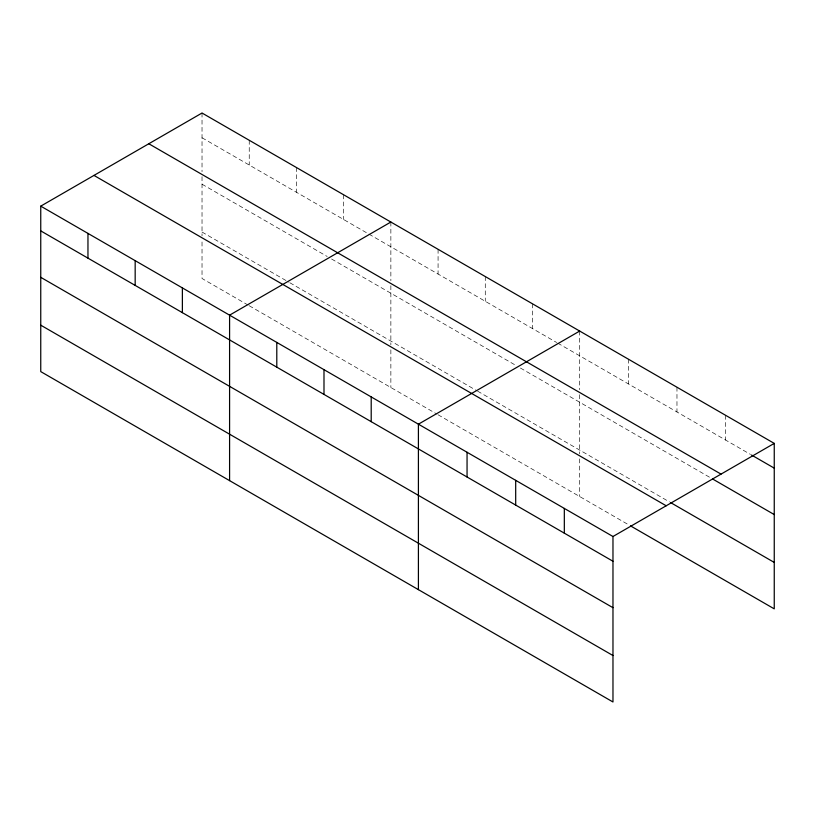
<?xml version="1.0" encoding="UTF-8"?>
<svg xmlns="http://www.w3.org/2000/svg" width="815" height="815" viewBox="0 0 815 815"><rect width="100%" height="100%" fill="white"/><g stroke="black" fill="none" stroke-linecap="round" stroke-linejoin="round"><path stroke-width="0.61" stroke-dasharray="4.08 3.06" d="M202.028 137.766L367.81 233.477M368.91 234.109L556.645 342.504M557.735 343.135L750.472 454.403M202.028 184.21L327.192 256.47M331.583 258.997L516.017 365.487M520.408 368.023L710.476 477.753M202.028 232.051L288.765 282.133M289.865 282.764L476.5 390.517M477.6 391.149L669.41 501.887M248.147 305.116L202.028 278.496L202.028 240.843M249.237 305.747L436.972 414.132M438.073 414.774L628.334 524.616M725.615 415.314L725.615 440.059M676.97 387.227L676.97 411.972M628.334 359.15L628.334 383.896M579.699 331.063L579.699 389.702M579.699 394.715L579.699 453.863M579.699 458.886L579.699 496.539M532.49 303.812L532.49 328.557M485.282 276.56L485.282 301.305M438.073 249.298L438.073 274.044M390.864 222.047L390.864 280.676M390.864 285.698L390.864 344.837M390.864 349.859L390.864 387.512M343.655 194.785L343.655 219.53M296.446 167.533L296.446 192.279M249.237 140.282L249.237 165.027M202.028 113.02L202.028 171.659M202.028 176.682L202.028 235.82"/><path stroke-width="1.22" d="M612.972 607.695L612.972 536.504L40.75 206.144L40.75 371.609L612.972 701.98L612.972 607.695L40.75 277.324M630.494 525.869L774.25 608.856L774.25 443.391L202.028 113.02L40.75 206.144M390.864 222.047L229.586 315.161L229.586 480.626M579.699 331.063L418.411 424.187L418.411 589.653M612.972 536.504L774.25 443.391M751.552 455.035L774.25 468.136M148.809 143.756L721.031 474.116M712.646 479.006L774.25 514.571M670.49 502.519L774.25 562.421M93.969 175.408L666.191 505.779M40.75 230.889L612.972 561.25M40.75 325.175L612.972 655.535M564.326 508.428L564.326 533.173M515.691 480.341L515.691 505.086M467.056 452.264L467.056 477.009M371.202 396.925L371.202 421.671M323.993 369.674L323.993 394.419M276.794 342.412L276.794 367.157M182.377 287.909L182.377 312.654M135.168 260.647L135.168 285.393M87.959 233.396L87.959 258.141"/></g></svg>
